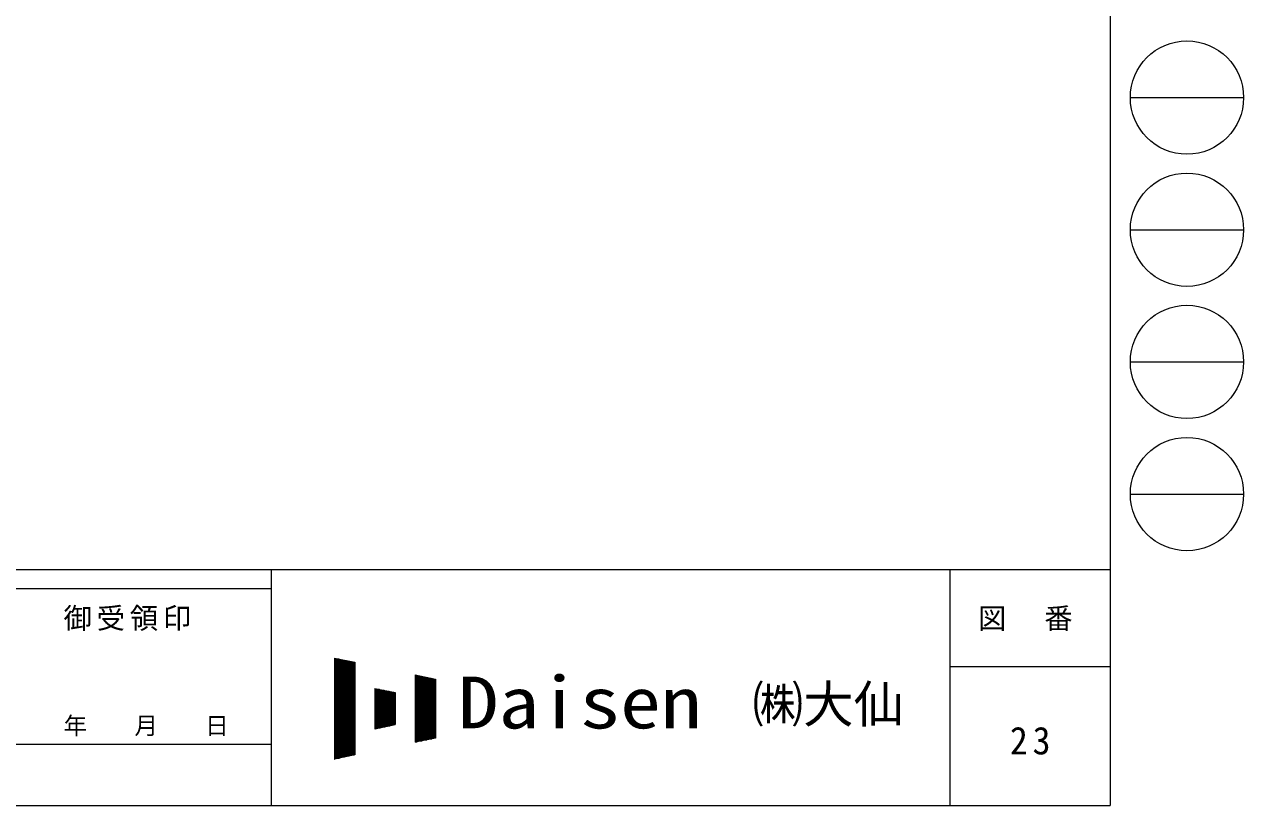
# Model space of a CAD drawing. Units: millimetres on the paper, enlarged 30 times. Extents: x -8385 to 8479, y -5853 to 5787.
# Drawn here: x 4603 to 8479, y -5853 to -3370 of the extents above; entities that cross this region are included whole.
import ezdxf
from ezdxf.enums import TextEntityAlignment as Align

# ---------------------------------------------------------------- set-up
doc = ezdxf.new("R2010")
doc.units = ezdxf.units.MM
doc.header["$LTSCALE"] = 30
doc.layers.add('F-0', color=7, linetype='Continuous', lineweight=9)
doc.styles.add('ＭＳ ゴシック', font='')
doc.styles.get('ＭＳ ゴシック').set_extended_font_data('MS Gothic')

msp = doc.modelspace()

# ---------------------------------------------------------------- linework, layer by layer
at = {"layer": 'F-0', "color": 5}
for p, q in [((8054.55, 5787.34), (8054.55, -5852.66)), ((-8385.45, -5102.66), (8054.55, -5102.66)), ((5387.79, -5102.66), (5387.79, -5852.66)), ((7544.54, -5102.66), (7544.54, -5852.66)), ((-8385.45, -5162.66), (5387.79, -5162.66)), ((7544.54, -5410.16), (8054.55, -5410.16)), ((4547.79, -5657.66), (5387.79, -5657.66)), ((-8385.45, -5852.66), (8054.55, -5852.66))]:
    msp.add_line(p, q, dxfattribs=at)
at = {"layer": 'F-0', "color": 4}
for p, q in [((8118.66, -3602.66), (8478.66, -3602.66)), ((8118.66, -4022.66), (8478.66, -4022.66)), ((8118.66, -4442.66), (8478.66, -4442.66)), ((8118.66, -4862.66), (8478.66, -4862.66))]:
    msp.add_line(p, q, dxfattribs=at)
at = {"layer": 'F-0'}
for p, q in [((5588.81, -5383.71), (5653.03, -5397.08)), ((5588.81, -5383.71), (5588.81, -5704.78)), ((5588.81, -5386.73), (5603.31, -5386.73)), ((5590.71, -5704.39), (5590.71, -5384.1)), ((5593.93, -5703.72), (5593.93, -5384.77)), ((5597.14, -5703.05), (5597.14, -5385.44)), ((5600.35, -5702.38), (5600.35, -5386.11)), ((5603.56, -5701.71), (5603.56, -5386.78)), ((5588.81, -5389.94), (5618.72, -5389.94)), ((5588.81, -5393.15), (5634.14, -5393.15)), ((5588.81, -5396.36), (5649.55, -5396.36)), ((5588.81, -5399.57), (5653.03, -5399.57)), ((5588.81, -5402.78), (5653.03, -5402.78)), ((5588.81, -5405.99), (5653.03, -5405.99)), ((5588.81, -5409.2), (5653.03, -5409.2)), ((5588.81, -5412.41), (5653.03, -5412.41)), ((5588.81, -5415.62), (5653.03, -5415.62)), ((5588.81, -5418.83), (5653.03, -5418.83)), ((5588.81, -5422.05), (5653.03, -5422.05)), ((5588.81, -5425.26), (5653.03, -5425.26)), ((5606.77, -5701.04), (5606.77, -5387.45)), ((5609.98, -5700.37), (5609.98, -5388.12)), ((5613.19, -5699.7), (5613.19, -5388.78)), ((5616.4, -5699.03), (5616.4, -5389.45)), ((5619.61, -5698.37), (5619.61, -5390.12)), ((5622.82, -5697.7), (5622.82, -5390.79)), ((5626.03, -5697.03), (5626.03, -5391.46)), ((5629.24, -5696.36), (5629.24, -5392.13)), ((5632.45, -5695.69), (5632.45, -5392.8)), ((5635.67, -5695.02), (5635.67, -5393.47)), ((5638.88, -5694.35), (5638.88, -5394.14)), ((5642.09, -5693.68), (5642.09, -5394.8)), ((5645.3, -5693.01), (5645.3, -5395.47)), ((5648.51, -5692.35), (5648.51, -5396.14)), ((5651.72, -5691.68), (5651.72, -5396.81)), ((5653.03, -5397.08), (5653.03, -5691.4)), ((5588.81, -5428.47), (5653.03, -5428.47)), ((5588.81, -5431.68), (5653.03, -5431.68)), ((5588.81, -5434.89), (5653.03, -5434.89)), ((5588.81, -5438.1), (5653.03, -5438.1)), ((5588.81, -5441.31), (5653.03, -5441.31)), ((5588.81, -5444.52), (5653.03, -5444.52)), ((5588.81, -5447.73), (5653.03, -5447.73)), ((5588.81, -5450.94), (5653.03, -5450.94)), ((5588.81, -5454.15), (5653.03, -5454.15)), ((5588.81, -5457.36), (5653.03, -5457.36)), ((5588.81, -5460.57), (5653.03, -5460.57)), ((5588.81, -5463.79), (5653.03, -5463.79)), ((5845.67, -5437.22), (5909.89, -5450.6)), ((5845.67, -5437.22), (5845.67, -5651.27)), ((5845.67, -5438.1), (5849.9, -5438.1)), ((5845.67, -5441.31), (5865.31, -5441.31)), ((5845.67, -5444.52), (5880.72, -5444.52)), ((5845.67, -5447.73), (5896.14, -5447.73)), ((5845.67, -5450.94), (5909.89, -5450.94)), ((5845.67, -5454.15), (5909.89, -5454.15)), ((5845.67, -5457.36), (5909.89, -5457.36)), ((5845.67, -5460.57), (5909.89, -5460.57)), ((5845.67, -5463.79), (5909.89, -5463.79)), ((5847.58, -5650.87), (5847.58, -5437.61)), ((5850.79, -5650.2), (5850.79, -5438.28)), ((5854, -5649.54), (5854, -5438.95)), ((5857.21, -5648.87), (5857.21, -5439.62)), ((5860.42, -5648.2), (5860.42, -5440.29)), ((5863.63, -5647.53), (5863.63, -5440.96)), ((5866.84, -5646.86), (5866.84, -5441.63)), ((5870.05, -5646.19), (5870.05, -5442.3)), ((5873.26, -5645.52), (5873.26, -5442.97)), ((5876.47, -5644.85), (5876.47, -5443.64)), ((5879.68, -5644.18), (5879.68, -5444.3)), ((5882.89, -5643.52), (5882.89, -5444.97)), ((5886.11, -5642.85), (5886.11, -5445.64)), ((5889.32, -5642.18), (5889.32, -5446.31)), ((5892.53, -5641.51), (5892.53, -5446.98)), ((5895.74, -5640.84), (5895.74, -5447.65)), ((5898.95, -5640.17), (5898.95, -5448.32)), ((5902.16, -5639.5), (5902.16, -5448.99)), ((5905.37, -5638.83), (5905.37, -5449.66)), ((5908.58, -5638.16), (5908.58, -5450.32)), ((5909.89, -5450.6), (5909.89, -5637.89)), ((5588.81, -5467), (5653.03, -5467)), ((5588.81, -5470.21), (5653.03, -5470.21)), ((5588.81, -5473.42), (5653.03, -5473.42)), ((5588.81, -5476.63), (5653.03, -5476.63)), ((5588.81, -5479.84), (5653.03, -5479.84)), ((5588.81, -5483.05), (5653.03, -5483.05)), ((5588.81, -5486.26), (5653.03, -5486.26)), ((5588.81, -5489.47), (5653.03, -5489.47)), ((5588.81, -5492.68), (5653.03, -5492.68)), ((5588.81, -5495.89), (5653.03, -5495.89)), ((5588.81, -5499.1), (5653.03, -5499.1)), ((5588.81, -5502.31), (5653.03, -5502.31)), ((5717.24, -5480.03), (5781.46, -5493.41)), ((5717.24, -5480.03), (5717.24, -5608.46)), ((5717.24, -5483.05), (5731.74, -5483.05)), ((5717.24, -5486.26), (5747.16, -5486.26)), ((5717.24, -5489.47), (5762.57, -5489.47)), ((5717.24, -5492.68), (5777.98, -5492.68)), ((5717.24, -5495.89), (5781.46, -5495.89)), ((5717.24, -5499.1), (5781.46, -5499.1)), ((5717.24, -5502.31), (5781.46, -5502.31)), ((5719.15, -5608.06), (5719.15, -5480.43)), ((5722.36, -5607.39), (5722.36, -5481.09)), ((5725.57, -5606.73), (5725.57, -5481.76)), ((5728.78, -5606.06), (5728.78, -5482.43)), ((5731.99, -5605.39), (5731.99, -5483.1)), ((5735.2, -5604.72), (5735.2, -5483.77)), ((5738.41, -5604.05), (5738.41, -5484.44)), ((5741.62, -5603.38), (5741.62, -5485.11)), ((5744.83, -5602.71), (5744.83, -5485.78)), ((5748.04, -5602.04), (5748.04, -5486.45)), ((5751.25, -5601.37), (5751.25, -5487.11)), ((5754.46, -5600.71), (5754.46, -5487.78)), ((5757.67, -5600.04), (5757.67, -5488.45)), ((5760.89, -5599.37), (5760.89, -5489.12)), ((5764.1, -5598.7), (5764.1, -5489.79)), ((5767.31, -5598.03), (5767.31, -5490.46)), ((5770.52, -5597.36), (5770.52, -5491.13)), ((5773.73, -5596.69), (5773.73, -5491.8)), ((5776.94, -5596.02), (5776.94, -5492.47)), ((5780.15, -5595.35), (5780.15, -5493.13)), ((5781.46, -5493.41), (5781.46, -5595.08)), ((5845.67, -5467), (5909.89, -5467)), ((5845.67, -5470.21), (5909.89, -5470.21)), ((5845.67, -5473.42), (5909.89, -5473.42)), ((5845.67, -5476.63), (5909.89, -5476.63)), ((5845.67, -5479.84), (5909.89, -5479.84)), ((5845.67, -5483.05), (5909.89, -5483.05)), ((5845.67, -5486.26), (5909.89, -5486.26)), ((5845.67, -5489.47), (5909.89, -5489.47)), ((5845.67, -5492.68), (5909.89, -5492.68)), ((5845.67, -5495.89), (5909.89, -5495.89)), ((5845.67, -5499.1), (5909.89, -5499.1)), ((5845.67, -5502.31), (5909.89, -5502.31)), ((5588.81, -5505.53), (5653.03, -5505.53)), ((5588.81, -5508.74), (5653.03, -5508.74)), ((5588.81, -5511.95), (5653.03, -5511.95)), ((5588.81, -5515.16), (5653.03, -5515.16)), ((5588.81, -5518.37), (5653.03, -5518.37)), ((5588.81, -5521.58), (5653.03, -5521.58)), ((5588.81, -5524.79), (5653.03, -5524.79)), ((5588.81, -5528), (5653.03, -5528)), ((5588.81, -5531.21), (5653.03, -5531.21)), ((5588.81, -5534.42), (5653.03, -5534.42)), ((5588.81, -5537.63), (5653.03, -5537.63)), ((5588.81, -5540.84), (5653.03, -5540.84)), ((5717.24, -5505.53), (5781.46, -5505.53)), ((5717.24, -5508.74), (5781.46, -5508.74)), ((5717.24, -5511.95), (5781.46, -5511.95)), ((5717.24, -5515.16), (5781.46, -5515.16)), ((5717.24, -5518.37), (5781.46, -5518.37)), ((5717.24, -5521.58), (5781.46, -5521.58)), ((5717.24, -5524.79), (5781.46, -5524.79)), ((5717.24, -5528), (5781.46, -5528)), ((5717.24, -5531.21), (5781.46, -5531.21)), ((5717.24, -5534.42), (5781.46, -5534.42)), ((5717.24, -5537.63), (5781.46, -5537.63)), ((5717.24, -5540.84), (5781.46, -5540.84)), ((5845.67, -5505.53), (5909.89, -5505.53)), ((5845.67, -5508.74), (5909.89, -5508.74)), ((5845.67, -5511.95), (5909.89, -5511.95)), ((5845.67, -5515.16), (5909.89, -5515.16)), ((5845.67, -5518.37), (5909.89, -5518.37)), ((5845.67, -5521.58), (5909.89, -5521.58)), ((5845.67, -5524.79), (5909.89, -5524.79)), ((5845.67, -5528), (5909.89, -5528)), ((5845.67, -5531.21), (5909.89, -5531.21)), ((5845.67, -5534.42), (5909.89, -5534.42)), ((5845.67, -5537.63), (5909.89, -5537.63)), ((5845.67, -5540.84), (5909.89, -5540.84)), ((5588.81, -5544.05), (5653.03, -5544.05)), ((5588.81, -5547.27), (5653.03, -5547.27)), ((5588.81, -5550.48), (5653.03, -5550.48)), ((5588.81, -5553.69), (5653.03, -5553.69)), ((5588.81, -5556.9), (5653.03, -5556.9)), ((5588.81, -5560.11), (5653.03, -5560.11)), ((5588.81, -5563.32), (5653.03, -5563.32)), ((5588.81, -5566.53), (5653.03, -5566.53)), ((5588.81, -5569.74), (5653.03, -5569.74)), ((5588.81, -5572.95), (5653.03, -5572.95)), ((5588.81, -5576.16), (5653.03, -5576.16)), ((5588.81, -5579.37), (5653.03, -5579.37)), ((5717.24, -5544.05), (5781.46, -5544.05)), ((5717.24, -5547.27), (5781.46, -5547.27)), ((5717.24, -5550.48), (5781.46, -5550.48)), ((5717.24, -5553.69), (5781.46, -5553.69)), ((5717.24, -5556.9), (5781.46, -5556.9)), ((5717.24, -5560.11), (5781.46, -5560.11)), ((5717.24, -5563.32), (5781.46, -5563.32)), ((5717.24, -5566.53), (5781.46, -5566.53)), ((5717.24, -5569.74), (5781.46, -5569.74)), ((5717.24, -5572.95), (5781.46, -5572.95)), ((5717.24, -5576.16), (5781.46, -5576.16)), ((5717.24, -5579.37), (5781.46, -5579.37)), ((5845.67, -5544.05), (5909.89, -5544.05)), ((5845.67, -5547.27), (5909.89, -5547.27)), ((5845.67, -5550.48), (5909.89, -5550.48)), ((5845.67, -5553.69), (5909.89, -5553.69)), ((5845.67, -5556.9), (5909.89, -5556.9)), ((5845.67, -5560.11), (5909.89, -5560.11)), ((5845.67, -5563.32), (5909.89, -5563.32)), ((5845.67, -5566.53), (5909.89, -5566.53)), ((5845.67, -5569.74), (5909.89, -5569.74)), ((5845.67, -5572.95), (5909.89, -5572.95)), ((5845.67, -5576.16), (5909.89, -5576.16)), ((5845.67, -5579.37), (5909.89, -5579.37)), ((5588.81, -5582.58), (5653.03, -5582.58)), ((5588.81, -5585.79), (5653.03, -5585.79)), ((5588.81, -5589.01), (5653.03, -5589.01)), ((5588.81, -5592.22), (5653.03, -5592.22)), ((5588.81, -5595.43), (5653.03, -5595.43)), ((5588.81, -5598.64), (5653.03, -5598.64)), ((5588.81, -5601.85), (5653.03, -5601.85)), ((5588.81, -5605.06), (5653.03, -5605.06)), ((5588.81, -5608.27), (5653.03, -5608.27)), ((5588.81, -5611.48), (5653.03, -5611.48)), ((5588.81, -5614.69), (5653.03, -5614.69)), ((5588.81, -5617.9), (5653.03, -5617.9)), ((5717.24, -5582.58), (5781.46, -5582.58)), ((5717.24, -5585.79), (5781.46, -5585.79)), ((5717.24, -5589.01), (5781.46, -5589.01)), ((5717.24, -5592.22), (5781.46, -5592.22)), ((5717.24, -5608.46), (5781.46, -5595.08)), ((5717.24, -5595.43), (5779.8, -5595.43)), ((5717.24, -5598.64), (5764.39, -5598.64)), ((5717.24, -5601.85), (5748.98, -5601.85)), ((5717.24, -5605.06), (5733.57, -5605.06)), ((5717.24, -5608.27), (5718.15, -5608.27)), ((5845.67, -5582.58), (5909.89, -5582.58)), ((5845.67, -5585.79), (5909.89, -5585.79)), ((5845.67, -5589.01), (5909.89, -5589.01)), ((5845.67, -5592.22), (5909.89, -5592.22)), ((5845.67, -5595.43), (5909.89, -5595.43)), ((5845.67, -5598.64), (5909.89, -5598.64)), ((5845.67, -5601.85), (5909.89, -5601.85)), ((5845.67, -5605.06), (5909.89, -5605.06)), ((5845.67, -5608.27), (5909.89, -5608.27)), ((5845.67, -5611.48), (5909.89, -5611.48)), ((5845.67, -5614.69), (5909.89, -5614.69)), ((5845.67, -5617.9), (5909.89, -5617.9)), ((5588.81, -5621.11), (5653.03, -5621.11)), ((5588.81, -5624.32), (5653.03, -5624.32)), ((5588.81, -5627.53), (5653.03, -5627.53)), ((5588.81, -5630.75), (5653.03, -5630.75)), ((5588.81, -5633.96), (5653.03, -5633.96)), ((5588.81, -5637.17), (5653.03, -5637.17)), ((5588.81, -5640.38), (5653.03, -5640.38)), ((5588.81, -5643.59), (5653.03, -5643.59)), ((5588.81, -5646.8), (5653.03, -5646.8)), ((5588.81, -5650.01), (5653.03, -5650.01)), ((5588.81, -5653.22), (5653.03, -5653.22)), ((5588.81, -5656.43), (5653.03, -5656.43)), ((5845.67, -5621.11), (5909.89, -5621.11)), ((5845.67, -5624.32), (5909.89, -5624.32)), ((5845.67, -5627.53), (5909.89, -5627.53)), ((5845.67, -5630.75), (5909.89, -5630.75)), ((5845.67, -5633.96), (5909.89, -5633.96)), ((5845.67, -5637.17), (5909.89, -5637.17)), ((5909.89, -5637.89), (5845.67, -5651.27)), ((5845.67, -5640.38), (5897.96, -5640.38)), ((5845.67, -5643.59), (5882.54, -5643.59)), ((5845.67, -5646.8), (5867.13, -5646.8)), ((5845.67, -5650.01), (5851.72, -5650.01)), ((5588.81, -5659.64), (5653.03, -5659.64)), ((5588.81, -5662.85), (5653.03, -5662.85)), ((5588.81, -5666.06), (5653.03, -5666.06)), ((5588.81, -5669.27), (5653.03, -5669.27)), ((5588.81, -5672.49), (5653.03, -5672.49)), ((5588.81, -5675.7), (5653.03, -5675.7)), ((5588.81, -5678.91), (5653.03, -5678.91)), ((5588.81, -5682.12), (5653.03, -5682.12)), ((5588.81, -5685.33), (5653.03, -5685.33)), ((5588.81, -5688.54), (5653.03, -5688.54)), ((5653.03, -5691.4), (5588.81, -5704.78)), ((5588.81, -5691.75), (5651.37, -5691.75)), ((5588.81, -5694.96), (5635.96, -5694.96)), ((5588.81, -5698.17), (5620.55, -5698.17)), ((5588.81, -5701.38), (5605.13, -5701.38)), ((5588.81, -5704.59), (5589.72, -5704.59))]:
    msp.add_line(p, q, dxfattribs=at)
at = {"layer": 'F-0', "color": 4}
for centre in [(8298.66, -3602.66), (8298.66, -4022.66), (8298.66, -4442.66), (8298.66, -4862.66)]:
    msp.add_circle(centre, 180, dxfattribs=at)

# ---------------------------------------------------------------- texts
at = {"layer": 'F-0', "style": 'ＭＳ ゴシック', "width": 1.15}
msp.add_text('Daisen', height=164.8, dxfattribs=at).set_placement((5981.45, -5656.62), align=Align.BOTTOM_LEFT)
at = {"layer": 'F-0', "style": 'ＭＳ ゴシック'}
for s, height, p in [('㈱大仙', 117.7, (6917.96, -5624.51)), ('年\u3000\u3000月\u3000\u3000日', 54.99, (4727.79, -5642.66))]:
    msp.add_text(s, height=height, dxfattribs=at).set_placement(p, align=Align.BOTTOM_LEFT)
at = {"layer": 'F-0', "attachment_point": 7, "style": 'ＭＳ ゴシック'}
for s, insert, char_height in [('\\T1.17;御受領印', (4727.79, -5297.66), 65.98), ('\\T1.17;図\u3000番', (7634.54, -5297.66), 65.98), ('\\T1.27;\\W0.95;23', (7735.79, -5691.41), 87.98)]:
    msp.add_mtext(s, dxfattribs=dict(at, insert=insert, char_height=char_height))

doc.saveas('drawing.dxf')
